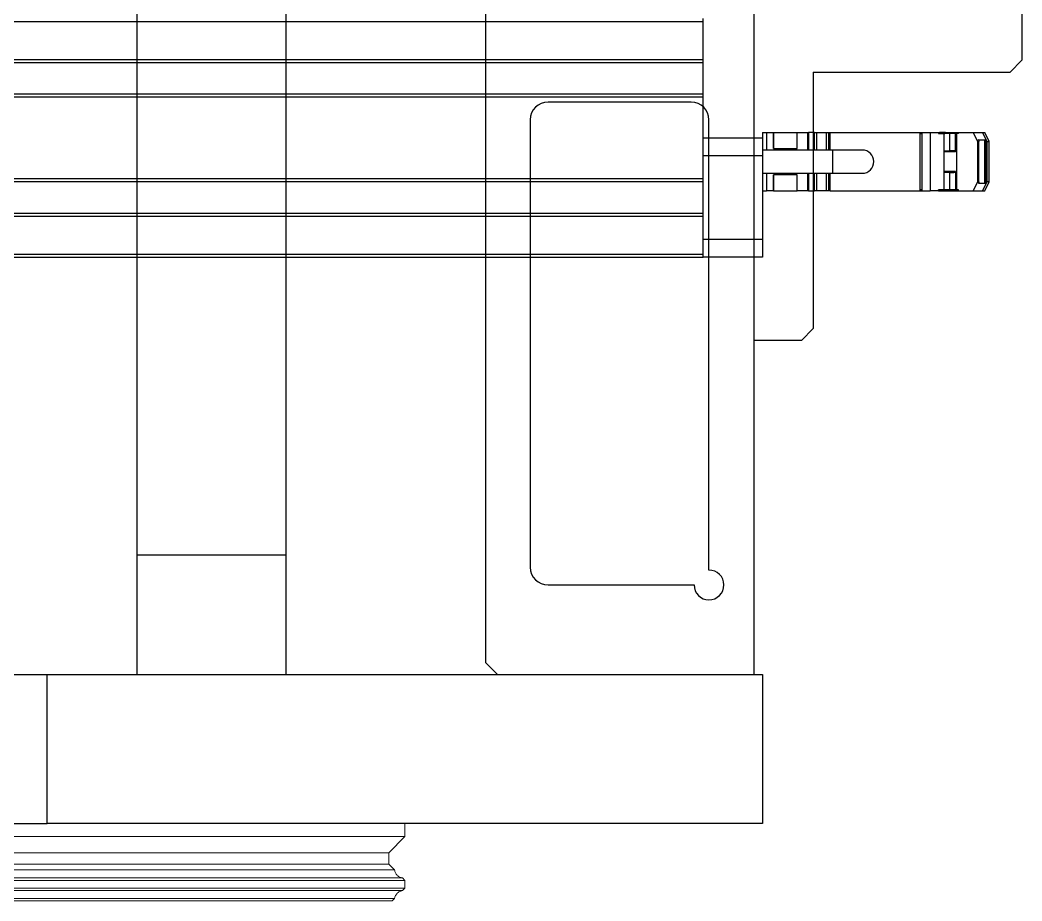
# Model space of a CAD drawing. Extents: x 500 to 100500, y -14500 to 21140.
# Drawn here: x 14393.6 to 14561.7, y -7297 to -7149.3 of the extents above; entities that cross this region are included whole.
import ezdxf

# ---------------------------------------------------------------- set-up
doc = ezdxf.new("R2010")
doc.units = 0
doc.linetypes.add('SLD-Solid', pattern=[0])
doc.layers.get('0').update_dxf_attribs({"linetype": 'CONTINUOUS'})
doc.layers.add('M06SMMF-001B', color=7, linetype='CONTINUOUS')
doc.layers.add('MODEL', color=7, linetype='SLD-Solid', lineweight=15)

# ---------------------------------------------------------------- blocks, each defined once
blk = doc.blocks.new('KCA$C73b08295')
at = {"layer": 'MODEL', "color": 1}
for p, q in [((727.5, 310), (815, 310)), ((815, 285), (815, 310)), ((935, 310), (815, 310)), ((935, 285), (935, 310)), ((815, 285), (727.5, 285)), ((935, 285), (815, 285)), ((875, 285), (875, 282.8)), ((875, 282.8), (671.25, 282.8)), ((875, 282.8), (872.3, 280.1)), ((872.3, 280.1), (779.48, 280.1)), ((872.3, 280.1), (872.3, 278.16)), ((779.48, 278.16), (872.3, 278.16)), ((872.3, 278.16), (873.25, 277.21)), ((779.48, 277.21), (873.25, 277.21)), ((874.6, 275.87), (779.48, 275.87)), ((874.6, 275.87), (875, 275.46)), ((779.48, 275.46), (875, 275.46)), ((875, 274.15), (779.48, 274.15)), ((875, 274.15), (874.58, 273.73)), ((875, 275.46), (875, 274.15)), ((780.17, 273.73), (874.58, 273.73)), ((873.26, 272.41), (780.47, 272.41)), ((873.26, 272.41), (872.85, 272)), ((872.85, 272), (780.47, 272))]:
    blk.add_line(p, q, dxfattribs=at)
for points, knots in [([(873.25, 277.21), (873.29, 277.04), (873.37, 276.69), (873.7, 276.27), (874.12, 275.97), (874.44, 275.9), (874.6, 275.87)], [0, 0, 0, 0, 0.25788, 0.515759, 0.773639, 1, 1, 1, 1]), ([(873.25, 277.21), (873.29, 277.04), (873.37, 276.69), (873.7, 276.27), (874.12, 275.97), (874.44, 275.9), (874.6, 275.87)], [0, 0, 0, 0, 0.25788, 0.515759, 0.773639, 1, 1, 1, 1]), ([(874.58, 273.73), (874.41, 273.69), (874.07, 273.61), (873.65, 273.27), (873.36, 272.86), (873.29, 272.55), (873.26, 272.41)], [0, 0, 0, 0, 0.261455, 0.52291, 0.784364, 1, 1, 1, 1]), ([(874.58, 273.73), (874.41, 273.69), (874.07, 273.61), (873.65, 273.27), (873.36, 272.86), (873.29, 272.55), (873.26, 272.41)], [0, 0, 0, 0, 0.261455, 0.52291, 0.784364, 1, 1, 1, 1])]:
    blk.add_open_spline(points, degree=3, knots=knots, dxfattribs=at)
blk = doc.blocks.new('LP F')
at = {"color": 2}
for p, q in [((14620.07, -93722.54), (15052.57, -93722.54)), ((15052.57, -93722.54), (15052.57, -93722.04)), ((15052.57, -93728.89), (15052.57, -93722.54)), ((14620.07, -93728.89), (15052.57, -93728.89)), ((14620.07, -93729.39), (15052.57, -93729.39)), ((15052.57, -93729.39), (15052.57, -93728.89)), ((15052.57, -93734.69), (15052.57, -93729.39)), ((14620.07, -93734.69), (15052.57, -93734.69)), ((14620.07, -93735.19), (15052.57, -93735.19)), ((15052.57, -93735.19), (15052.57, -93734.69)), ((15052.57, -93748.89), (15052.57, -93735.19)), ((15052.57, -93742.04), (15062.57, -93742.04)), ((15062.57, -93741.14), (15062.57, -93742.04)), ((15062.57, -93741.14), (15063.23, -93741.14)), ((15062.57, -93742.04), (15062.57, -93745.04)), ((15063.23, -93741.14), (15063.23, -93744.09)), ((15063.23, -93741.14), (15064.37, -93741.14)), ((15064.37, -93743.84), (15064.37, -93741.14)), ((15064.37, -93741.14), (15064.37, -93743.84)), ((15064.37, -93741.14), (15064.37, -93741.14)), ((15064.37, -93741.14), (15068.37, -93741.14)), ((15068.37, -93743.84), (15068.37, -93741.14)), ((15068.37, -93741.14), (15070.07, -93741.14)), ((15070.07, -93741.14), (15070.07, -93744.09)), ((15070.07, -93741.14), (15070.27, -93741.14)), ((15070.27, -93741.14), (15070.27, -93744.09)), ((15071.27, -93741.14), (15070.27, -93741.14)), ((15071.27, -93741.14), (15071.59, -93741.14)), ((15071.27, -93744.09), (15071.27, -93741.14)), ((15071.59, -93741.14), (15071.59, -93744.09)), ((15071.59, -93741.14), (15071.62, -93741.14)), ((15071.62, -93741.14), (15071.62, -93744.09)), ((15071.62, -93741.14), (15073.27, -93741.14)), ((15073.27, -93744.09), (15073.27, -93741.14)), ((15073.27, -93741.14), (15073.67, -93741.14)), ((15073.67, -93744.09), (15073.67, -93741.14)), ((15073.67, -93741.14), (15073.87, -93741.14)), ((15073.87, -93741.14), (15088.97, -93741.14)), ((15073.87, -93744.09), (15073.87, -93741.14)), ((15088.97, -93750.94), (15088.97, -93741.14)), ((15088.97, -93741.14), (15089.14, -93741.14)), ((15088.97, -93741.34), (15089.14, -93741.34)), ((15089.14, -93741.34), (15089.14, -93741.14)), ((15089.14, -93741.14), (15089.27, -93741.14)), ((15089.27, -93741.14), (15089.27, -93750.94)), ((15089.27, -93741.14), (15090.67, -93741.14)), ((15090.67, -93741.14), (15090.67, -93750.94)), ((15090.67, -93741.14), (15092.07, -93741.14)), ((15092.07, -93741.14), (15092.07, -93741.34)), ((15092.07, -93741.14), (15092.24, -93741.14)), ((15092.07, -93741.34), (15092.97, -93741.34)), ((15092.24, -93741.34), (15092.24, -93741.14)), ((15093.07, -93741.14), (15092.24, -93741.14)), ((15092.97, -93741.34), (15092.97, -93750.74)), ((15092.97, -93741.34), (15093.11, -93741.34)), ((15093.07, -93741.34), (15093.07, -93741.14)), ((15093.23, -93741.14), (15093.07, -93741.14)), ((15093.23, -93741.34), (15093.11, -93741.34)), ((15093.23, -93741.34), (15093.23, -93741.14)), ((15093.23, -93741.14), (15093.28, -93741.14)), ((15093.28, -93741.34), (15093.23, -93741.34)), ((15093.28, -93741.14), (15093.28, -93741.34)), ((15093.28, -93741.14), (15093.87, -93741.14)), ((15093.87, -93741.34), (15093.28, -93741.34)), ((15093.87, -93741.34), (15093.87, -93741.14)), ((15093.87, -93741.14), (15093.91, -93741.14)), ((15093.91, -93741.34), (15093.87, -93741.34)), ((15093.91, -93741.34), (15093.91, -93741.14)), ((15093.91, -93741.14), (15093.97, -93741.14)), ((15093.97, -93741.34), (15093.91, -93741.34)), ((15093.97, -93741.34), (15093.97, -93741.14)), ((15093.97, -93741.14), (15094.03, -93741.14)), ((15094.03, -93741.34), (15093.97, -93741.34)), ((15093.97, -93744.2), (15093.97, -93741.34)), ((15094.03, -93741.34), (15094.03, -93741.14)), ((15094.03, -93741.14), (15094.03, -93741.34)), ((15094.03, -93741.14), (15094.03, -93741.14)), ((15094.03, -93741.14), (15094.2, -93741.14)), ((15094.03, -93741.34), (15094.03, -93741.34)), ((15094.2, -93741.34), (15094.03, -93741.34)), ((15094.2, -93741.14), (15094.2, -93741.34)), ((15094.2, -93741.14), (15095.07, -93741.14)), ((15095.07, -93741.34), (15094.2, -93741.34)), ((15094.92, -93744.27), (15094.92, -93741.34)), ((15095.07, -93741.34), (15095.07, -93741.14)), ((15095.07, -93741.14), (15095.16, -93741.14)), ((15095.16, -93741.34), (15095.07, -93741.34)), ((15095.07, -93741.34), (15095.07, -93750.74)), ((15095.16, -93741.14), (15095.16, -93741.34)), ((15095.16, -93741.14), (15095.44, -93741.14)), ((15095.44, -93741.34), (15095.16, -93741.34)), ((15095.44, -93741.34), (15095.44, -93741.14)), ((15095.44, -93741.14), (15097.88, -93741.14)), ((15097.88, -93741.14), (15098.64, -93742.64)), ((15097.88, -93741.14), (15099.47, -93741.14)), ((15099.47, -93741.14), (15100.17, -93742.64)), ((15099.47, -93741.14), (15099.87, -93741.14)), ((15100.57, -93742.64), (15099.87, -93741.14)), ((15098.64, -93742.64), (15098.64, -93749.44)), ((15098.64, -93742.64), (15098.85, -93742.64)), ((15098.81, -93742.4), (15098.79, -93742.36)), ((15098.79, -93742.36), (15099.86, -93742.36)), ((15098.81, -93742.46), (15098.81, -93742.4)), ((15098.85, -93749.44), (15098.85, -93742.64)), ((15098.86, -93749.45), (15098.86, -93742.62)), ((15099.86, -93742.36), (15099.88, -93742.4)), ((15099.86, -93749.71), (15099.86, -93742.36)), ((15099.88, -93742.4), (15099.88, -93749.67)), ((15100.17, -93742.64), (15100.04, -93742.64)), ((15100.04, -93742.64), (15100.04, -93749.44)), ((15100.17, -93742.64), (15100.17, -93749.44)), ((15100.17, -93742.64), (15100.57, -93742.64)), ((15100.57, -93749.44), (15100.57, -93742.64)), ((15062.57, -93745.04), (15052.57, -93745.04)), ((15074.27, -93744.09), (15062.57, -93744.09)), ((15062.57, -93745.04), (15062.57, -93759.04)), ((15064.37, -93743.84), (15068.37, -93743.84)), ((15079.27, -93744.09), (15074.27, -93744.09)), ((15074.27, -93744.09), (15074.27, -93746.04)), ((15092.97, -93744.19), (15093.97, -93744.2)), ((15094.92, -93744.4), (15092.97, -93744.4)), ((15094.92, -93744.27), (15094.92, -93744.4)), ((15074.27, -93746.04), (15074.27, -93747.99)), ((15062.57, -93747.99), (15074.27, -93747.99)), ((15063.23, -93747.99), (15063.23, -93750.94)), ((15064.37, -93750.94), (15064.37, -93748.24)), ((15068.37, -93748.24), (15064.37, -93748.24)), ((15064.37, -93748.24), (15064.37, -93750.94)), ((15068.37, -93750.94), (15068.37, -93748.24)), ((15070.07, -93747.99), (15070.07, -93750.94)), ((15070.27, -93747.99), (15070.27, -93750.94)), ((15071.27, -93750.94), (15071.27, -93747.99)), ((15071.59, -93747.99), (15071.59, -93750.94)), ((15071.62, -93747.99), (15071.62, -93750.94)), ((15073.27, -93750.94), (15073.27, -93747.99)), ((15073.67, -93750.94), (15073.67, -93747.99)), ((15073.87, -93750.94), (15073.87, -93747.99)), ((15074.27, -93747.99), (15079.27, -93747.99)), ((15094.92, -93747.68), (15092.97, -93747.68)), ((15093.97, -93747.87), (15092.97, -93747.88)), ((15093.97, -93750.74), (15093.97, -93747.87)), ((15094.92, -93747.68), (15094.92, -93747.8)), ((15094.92, -93747.8), (15094.92, -93750.74)), ((14652.47, -93748.89), (15052.57, -93748.89)), ((14652.47, -93749.39), (15052.57, -93749.39)), ((15052.57, -93749.39), (15052.57, -93748.89)), ((15052.57, -93754.69), (15052.57, -93749.39)), ((15098.64, -93749.44), (15097.88, -93750.94)), ((15098.64, -93749.44), (15098.85, -93749.44)), ((15098.79, -93749.71), (15098.81, -93749.67)), ((15099.86, -93749.71), (15098.79, -93749.71)), ((15098.81, -93749.67), (15098.81, -93749.61)), ((15100.17, -93749.44), (15099.47, -93750.94)), ((15099.88, -93749.67), (15099.86, -93749.71)), ((15099.87, -93750.94), (15100.57, -93749.44)), ((15100.04, -93749.44), (15100.17, -93749.44)), ((15100.57, -93749.44), (15100.17, -93749.44)), ((15062.57, -93750.94), (15063.23, -93750.94)), ((15064.37, -93750.94), (15063.23, -93750.94)), ((15064.37, -93750.94), (15064.37, -93750.94)), ((15064.37, -93750.94), (15068.37, -93750.94)), ((15070.07, -93750.94), (15068.37, -93750.94)), ((15070.27, -93750.94), (15070.07, -93750.94)), ((15070.27, -93750.94), (15071.27, -93750.94)), ((15071.59, -93750.94), (15071.27, -93750.94)), ((15071.62, -93750.94), (15071.59, -93750.94)), ((15073.27, -93750.94), (15071.62, -93750.94)), ((15073.67, -93750.94), (15073.27, -93750.94)), ((15073.87, -93750.94), (15073.67, -93750.94)), ((15073.87, -93750.94), (15088.97, -93750.94)), ((15089.14, -93750.74), (15088.97, -93750.74)), ((15088.97, -93750.94), (15089.14, -93750.94)), ((15089.14, -93750.94), (15089.14, -93750.74)), ((15089.14, -93750.94), (15089.27, -93750.94)), ((15089.27, -93750.94), (15090.67, -93750.94)), ((15092.07, -93750.94), (15090.67, -93750.94)), ((15092.07, -93750.94), (15092.07, -93750.74)), ((15092.97, -93750.74), (15092.07, -93750.74)), ((15092.07, -93750.94), (15092.24, -93750.94)), ((15092.24, -93750.74), (15092.24, -93750.94)), ((15092.24, -93750.94), (15093.07, -93750.94)), ((15092.97, -93750.74), (15093.11, -93750.74)), ((15093.07, -93750.94), (15093.07, -93750.74)), ((15093.07, -93750.94), (15093.23, -93750.94)), ((15093.23, -93750.74), (15093.11, -93750.74)), ((15093.23, -93750.74), (15093.23, -93750.94)), ((15093.28, -93750.74), (15093.23, -93750.74)), ((15093.28, -93750.94), (15093.23, -93750.94)), ((15093.87, -93750.74), (15093.28, -93750.74)), ((15093.28, -93750.74), (15093.28, -93750.94)), ((15093.28, -93750.94), (15093.87, -93750.94)), ((15093.87, -93750.94), (15093.87, -93750.74)), ((15093.87, -93750.74), (15093.91, -93750.74)), ((15093.87, -93750.94), (15093.91, -93750.94)), ((15093.91, -93750.94), (15093.91, -93750.74)), ((15093.91, -93750.74), (15093.97, -93750.74)), ((15093.91, -93750.94), (15093.97, -93750.94)), ((15093.97, -93750.94), (15093.97, -93750.74)), ((15093.97, -93750.74), (15094.03, -93750.74)), ((15093.97, -93750.94), (15094.03, -93750.94)), ((15094.03, -93750.74), (15094.03, -93750.94)), ((15094.03, -93750.94), (15094.03, -93750.74)), ((15094.03, -93750.74), (15094.03, -93750.74)), ((15094.2, -93750.74), (15094.03, -93750.74)), ((15094.03, -93750.94), (15094.03, -93750.94)), ((15094.03, -93750.94), (15094.2, -93750.94)), ((15094.2, -93750.74), (15094.2, -93750.94)), ((15095.07, -93750.74), (15094.2, -93750.74)), ((15094.2, -93750.94), (15095.07, -93750.94)), ((15095.07, -93750.94), (15095.07, -93750.74)), ((15095.07, -93750.74), (15095.16, -93750.74)), ((15095.07, -93750.94), (15095.16, -93750.94)), ((15095.16, -93750.74), (15095.16, -93750.94)), ((15095.44, -93750.74), (15095.16, -93750.74)), ((15095.16, -93750.94), (15095.44, -93750.94)), ((15095.44, -93750.94), (15095.44, -93750.74)), ((15095.44, -93750.94), (15097.88, -93750.94)), ((15097.88, -93750.94), (15099.47, -93750.94)), ((15099.47, -93750.94), (15099.87, -93750.94)), ((14652.47, -93754.69), (15052.57, -93754.69)), ((14652.47, -93755.19), (15052.57, -93755.19)), ((15052.57, -93755.19), (15052.57, -93754.69)), ((15052.57, -93761.54), (15052.57, -93755.19)), ((15052.57, -93759.04), (15062.57, -93759.04)), ((15062.57, -93759.04), (15062.57, -93762.04)), ((14652.47, -93761.54), (15052.57, -93761.54)), ((14652.47, -93762.04), (15052.57, -93762.04)), ((15052.57, -93762.04), (15052.57, -93761.54)), ((15062.57, -93762.04), (15052.57, -93762.04)), ((14855.07, -93832.04), (14942.57, -93832.04)), ((14942.57, -93857.04), (14942.57, -93832.04)), ((14942.57, -93832.04), (15062.57, -93832.04)), ((15062.57, -93832.04), (15062.57, -93857.04)), ((14855.07, -93857.04), (14942.57, -93857.04)), ((15062.57, -93857.04), (14942.57, -93857.04))]:
    blk.add_line(p, q, dxfattribs=at)
blk.add_arc((15079.27, -93746.04), 1.95, 270, 90, dxfattribs=at)
for centre, start_param, end_param in [((15093.92, -93744.27), 0, 1.518469), ((15093.92, -93747.8), 4.764716, 6.283185)]:
    blk.add_ellipse(centre, major_axis=(1, 0), ratio=0.069927, start_param=start_param, end_param=end_param, dxfattribs=at)
for points, knots in [([(15098.8, -93742.44), (15098.8, -93742.43), (15098.8, -93742.42), (15098.8, -93742.41), (15098.8, -93742.4), (15098.81, -93742.4), (15098.81, -93742.4)], [0, 0, 0, 0, 0.297626, 0.552075, 0.779004, 1, 1, 1, 1]), ([(15098.8, -93742.44), (15098.82, -93742.48), (15098.84, -93742.53), (15098.86, -93742.59), (15098.86, -93742.62), (15098.86, -93742.63), (15098.86, -93742.64), (15098.86, -93742.64), (15098.85, -93742.64), (15098.85, -93742.64)], [0, 0, 0, 0, 0.498182, 0.673717, 0.809298, 0.86438, 0.912841, 0.957029, 1, 1, 1, 1]), ([(15099.88, -93742.4), (15099.88, -93742.4), (15099.89, -93742.4), (15099.9, -93742.41), (15099.92, -93742.44), (15099.97, -93742.51), (15100.01, -93742.58), (15100.04, -93742.64)], [0, 0, 0, 0, 0.110724, 0.224244, 0.352026, 0.5023, 1, 1, 1, 1]), ([(15098.85, -93749.44), (15098.85, -93749.43), (15098.86, -93749.43), (15098.86, -93749.44), (15098.86, -93749.44), (15098.86, -93749.45), (15098.86, -93749.48), (15098.84, -93749.54), (15098.82, -93749.59), (15098.8, -93749.64)], [0, 0, 0, 0, 0.042957, 0.08713, 0.135573, 0.190632, 0.32615, 0.501595, 1, 1, 1, 1]), ([(15098.81, -93749.67), (15098.81, -93749.67), (15098.8, -93749.67), (15098.8, -93749.67), (15098.8, -93749.65), (15098.8, -93749.64), (15098.8, -93749.64)], [0, 0, 0, 0, 0.220995, 0.447924, 0.702374, 1, 1, 1, 1]), ([(15100.04, -93749.44), (15100.01, -93749.49), (15099.97, -93749.56), (15099.92, -93749.63), (15099.9, -93749.66), (15099.89, -93749.68), (15099.88, -93749.67), (15099.88, -93749.67)], [0, 0, 0, 0, 0.498295, 0.648364, 0.775993, 0.889393, 1, 1, 1, 1])]:
    blk.add_open_spline(points, degree=3, knots=knots, dxfattribs=at)
blk = doc.blocks.new('SP F')
at = {"color": 3}
for p, q in [((15519.62, -97503.31), (15519.62, -97709.31)), ((15544.62, -97503.31), (15544.62, -97709.31)), ((15578.12, -97618.31), (15578.12, -97727.31)), ((15623.12, -97618.31), (15623.12, -97673.31)), ((15623.12, -97618.31), (15623.12, -97729.31)), ((15668.12, -97618.31), (15668.12, -97626.31)), ((15666.12, -97628.31), (15668.12, -97626.31)), ((15633.12, -97628.31), (15666.12, -97628.31)), ((15633.12, -97628.31), (15633.12, -97671.31)), ((15612.62, -97633.31), (15588.62, -97633.31)), ((15585.62, -97636.31), (15585.62, -97711.31)), ((15615.62, -97711.81), (15615.62, -97636.31)), ((15631.12, -97673.31), (15633.12, -97671.31)), ((15631.12, -97673.31), (15623.12, -97673.31)), ((15519.62, -97709.31), (15519.62, -97729.31)), ((15544.62, -97709.31), (15519.62, -97709.31)), ((15544.62, -97709.31), (15544.62, -97729.31)), ((15588.62, -97714.31), (15613.12, -97714.31)), ((15578.12, -97727.31), (15580.12, -97729.31)), ((15519.62, -97729.31), (15544.62, -97729.31)), ((15580.12, -97729.31), (15623.12, -97729.31))]:
    blk.add_line(p, q, dxfattribs=at)
for centre, radius, start, end in [((15588.62, -97636.31), 3, 90, 180), ((15612.62, -97636.31), 3, 0, 90), ((15588.62, -97711.31), 3, 180, 270), ((15615.62, -97714.31), 2.5, 180, 90)]:
    blk.add_arc(centre, radius, start, end, dxfattribs=at)

msp = doc.modelspace()

# ---------------------------------------------------------------- block references
at = {"color": 0}
for name, p in [('SP F', (-1106.4, 90470.27, -139.53)), ('LP F', (-544.35, 86573, -139.53))]:
    msp.add_blockref(name, p, dxfattribs=at)
at = {"layer": 'M06SMMF-001B'}
msp.add_blockref('KCA$C73b08295', (13583.22, -7569.04, -139.53), dxfattribs=at)

doc.saveas('drawing.dxf')
